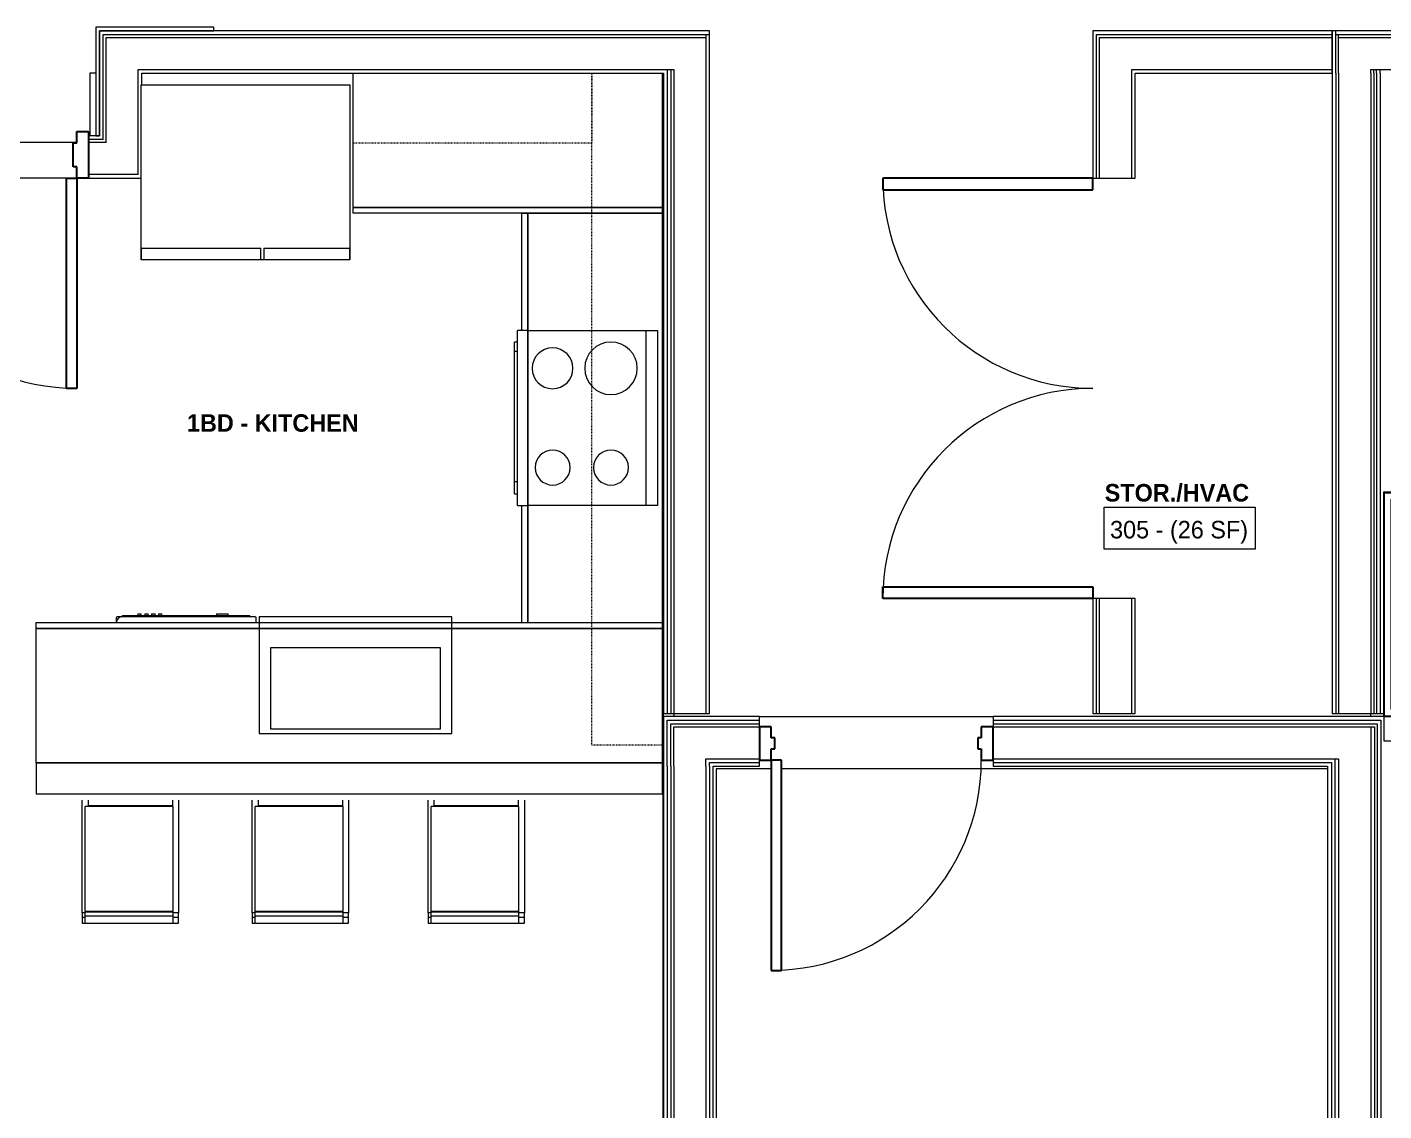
# Model space of a CAD drawing. Header units: inches. Extents: x -4093 to -1777, y 9773 to 12264.
# Drawn here: x -2750.8 to -2518.4, y 10195.6 to 10381.3 of the extents above; entities that cross this region are included whole.
import ezdxf

# ---------------------------------------------------------------- set-up
doc = ezdxf.new("R2010")
doc.units = ezdxf.units.IN
doc.header["$MEASUREMENT"] = 0
doc.linetypes.add('Dash', pattern=[0.25, 0.125, -0.125])
for name, color, linetype, lineweight in [('0-1', 7, 'Continuous', 5), ('0-2', 7, 'Continuous', 9), ('0-3', 8, 'Continuous', 9), ('A-AREA-IDEN', 2, 'Continuous', 9), ('A-DOOR-1', 7, 'Continuous', 9), ('A-DOOR-2', 10, 'Continuous', 30), ('A-DOOR-FRAM-1', 10, 'Continuous', 30), ('A-FLOR-1', 7, 'Continuous', 9), ('A-FLOR-2', 192, 'Continuous', 9), ('A-WALL-1', 7, 'Continuous', 9), ('A-WALL-2', 250, 'Continuous', 18), ('I-FURN-1', 7, 'Continuous', 9), ('I-WALL-1', 7, 'Continuous', 9), ('P-SANR-FIXT-1', 7, 'Continuous', 9), ('Q-CASE-1', 7, 'Continuous', 9), ('Q-CASE-HDLN-1', 7, 'Dash', 9), ('Q-SPCQ-1', 7, 'Continuous', 9)]:
    doc.layers.add(name, color=color, linetype=linetype, lineweight=lineweight)
doc.styles.add('Century Gothic_1', font='ufonts.com_century-gothic.ttf', dxfattribs={"height": 3})
doc.styles.add('Century Gothic_B', font='GOTHICB.TTF', dxfattribs={"height": 3})

# ---------------------------------------------------------------- blocks, each defined once
blk = doc.blocks.new('Bar_Stool_6722_1_ - Bar_Stool_6722_1_-1372833-BACKGROUND - 3RD FLOOR')
at = {"layer": 'I-FURN-1'}
for p, q in [((1, 0), (0, 0)), ((0, 0), (0, -0.98)), ((0, -0.98), (1, -0.98)), ((0, -0.98), (0, -1.78)), ((0, -1.78), (1, -1.78)), ((0, -17.72), (0, -1.78)), ((1, -1.24), (1, 0)), ((16, 0), (1, 0)), ((1, -1.91), (1, -1.24)), ((16, -1.24), (1, -1.24)), ((1, -1.91), (16, -1.91)), ((1, -2.03), (1, -1.91)), ((1, -17.63), (1, -2.03)), ((1, -2.03), (16, -2.03)), ((16.5, 0), (16, 0)), ((16, 0), (16, -1.24)), ((16, -0.98), (16.5, -0.98)), ((16, -1.24), (16, -1.91)), ((16, -1.78), (16.5, -1.78)), ((16, -1.91), (16, -2.03)), ((16, -2.03), (16, -17.63)), ((16.5, -0.98), (16.5, 0)), ((16.5, -1.78), (16.5, -0.98)), ((16.5, -1.78), (16.5, -17.72)), ((0, -19.21), (0, -17.72)), ((1, -19.89), (1, -17.63)), ((16, -17.63), (16, -19.89)), ((16.5, -17.72), (16.5, -19.21)), ((0, -21.1), (0, -19.21)), ((1, -19.99), (1, -19.89)), ((1, -19.99), (1, -20.06)), ((1, -20), (16, -20)), ((1, -20.06), (1, -20.14)), ((15.5, -20.14), (1, -20.14)), ((1, -20.14), (1, -21.1)), ((15.5, -20.06), (15.5, -19.99)), ((15.5, -20.14), (15.5, -20.06)), ((15.5, -21.1), (15.5, -20.14)), ((16, -19.89), (16, -19.99)), ((16.5, -19.21), (16.5, -21.1))]:
    blk.add_line(p, q, dxfattribs=at)
blk = doc.blocks.new('OD_CW_Upper Cabinet - OD_CW_Upper Cabinet-4366989-BACKGROUND - 3RD FLOOR')
at = {"layer": 'Q-CASE-HDLN-1'}
for p, q in [((0.74, -24), (0.74, -12)), ((0.74, -12), (115.86, -12)), ((115.86, -12), (115.86, -24)), ((115.86, -24), (0.74, -24))]:
    blk.add_line(p, q, dxfattribs=at)
blk = doc.blocks.new('OD_CW_Base Cabinet - OD_CW_Base Cabinet-4365926-BACKGROUND - 3RD FLOOR')
at = {"layer": 'Q-CASE-1'}
for p, q in [((0.74, 0), (20.8, 0)), ((0.74, 0), (20.8, 0)), ((20.8, -1), (0.74, -1)), ((0.74, -1), (20.8, -1)), ((50.8, 0), (70.86, 0)), ((50.8, 0), (70.86, 0)), ((70.86, -1), (50.8, -1)), ((50.8, -1), (70.86, -1)), ((70.86, 0), (70.86, -24)), ((70.86, 0), (70.86, -1)), ((70.86, -1), (70.86, -24)), ((70.86, -24), (0.74, -24)), ((70.86, -24), (0.74, -24))]:
    blk.add_line(p, q, dxfattribs=at)
blk = doc.blocks.new('OD_CW_Base Cabinet - OD_CW_Base Cabinet-4365927-BACKGROUND - 3RD FLOOR')
at = {"layer": 'Q-CASE-1'}
for p, q in [((0.74, 0), (107.93, 0)), ((0.74, -24), (0.74, 0)), ((107.93, 0), (107.93, -24)), ((107.93, -24), (0.74, -24))]:
    blk.add_line(p, q, dxfattribs=at)
blk = doc.blocks.new('OD_CW_Upper Cabinet - OD_CW_Upper Cabinet-4366990-BACKGROUND - 3RD FLOOR')
at = {"layer": 'Q-CASE-HDLN-1'}
for p, q in [((0.74, -24), (0.74, -12)), ((0.74, -12), (41.64, -12)), ((41.64, -12), (41.64, -24)), ((41.64, -24), (0.74, -24))]:
    blk.add_line(p, q, dxfattribs=at)
blk = doc.blocks.new('OD_CW_Base Cabinet - OD_CW_Base Cabinet-4365928-BACKGROUND - 3RD FLOOR')
at = {"layer": 'Q-CASE-1'}
for p, q in [((0.74, -24), (0.74, 0)), ((0.74, 0), (53.64, 0)), ((0.74, -1), (0.74, 0)), ((0.74, 0), (53.64, 0)), ((53.64, -1), (0.74, -1)), ((0.74, -24), (0.74, -1)), ((0.74, -1), (53.64, -1)), ((53.64, 0), (53.64, -24)), ((53.64, 0), (53.64, -1)), ((53.64, -1), (53.64, -24))]:
    blk.add_line(p, q, dxfattribs=at)
blk = doc.blocks.new('Refrigerator_-_Side-by-Side_6047 - 36_ X 30_-1372843-BACKGROUND - 3RD FLOOR')
at = {"layer": 'Q-SPCQ-1'}
for p, q in [((-17.88, 15.58), (17.87, 15.58)), ((-17.88, -14.42), (-17.88, 15.58)), ((-17.88, 15.58), (-3.13, 15.58)), ((-17.88, 15.58), (-17.88, 13.58)), ((-3.13, 13.58), (-3.13, 15.58)), ((-2.63, 15.58), (17.87, 15.58)), ((-2.63, 15.58), (-2.63, 13.58)), ((17.87, 15.58), (17.87, -14.42)), ((17.87, 13.58), (17.87, 15.58)), ((-3.13, 13.58), (-17.88, 13.58)), ((17.87, 13.58), (-2.63, 13.58)), ((17.87, -14.42), (-17.88, -14.42))]:
    blk.add_line(p, q, dxfattribs=at)
blk = doc.blocks.new('The Shower - The Shower-4050272-BACKGROUND - 3RD FLOOR')
at = {"layer": 'P-SANR-FIXT-1'}
for p, q in [((0, -0.5), (38.5, -0.5)), ((0, -39.25), (0, -0.5)), ((0.12, -39.25), (0.12, -0.63)), ((0.12, -0.63), (38.38, -0.63)), ((1.25, -39.25), (1.25, -1.75)), ((1.25, -1.75), (37.25, -1.75)), ((1.38, -2.26), (1.37, -2.28)), ((1.42, -2.2), (1.4, -2.23)), ((1.58, -2.01), (1.51, -2.08)), ((1.73, -1.9), (1.7, -1.92)), ((2.01, -1.78), (1.93, -1.8)), ((2.25, -1.77), (2.25, -1.75)), ((36.25, -1.77), (2.25, -1.77)), ((36.25, -1.77), (36.25, -1.75)), ((36.57, -1.8), (36.49, -1.78)), ((36.8, -1.92), (36.77, -1.9)), ((36.99, -2.08), (36.92, -2.01)), ((37.1, -2.23), (37.08, -2.2)), ((37.13, -2.28), (37.12, -2.26)), ((37.25, -1.75), (37.25, -17.52)), ((38.38, -0.63), (38.38, -39.25)), ((38.5, -0.5), (38.5, -39.25)), ((1.3, -2.43), (1.28, -2.51)), ((2.2, -32.27), (2.2, -2.75)), ((36.25, -2.7), (2.25, -2.7)), ((36.3, -18.11), (36.3, -2.75)), ((37.22, -2.51), (37.2, -2.43)), ((36.3, -32.27), (36.3, -18.89)), ((37.25, -19.48), (37.25, -39.25)), ((1.62, -32.27), (1.62, -38.13)), ((36.75, -32.38), (1.75, -32.38)), ((1.75, -32.38), (1.75, -38)), ((2.2, -32.27), (36.3, -32.27)), ((36.75, -38), (36.75, -32.38)), ((36.88, -38.13), (36.88, -32.27)), ((0.12, -39.25), (0, -39.25)), ((0.12, -39.25), (1.25, -39.25)), ((1.25, -38.75), (37.25, -38.75)), ((1.25, -39.25), (1.25, -38.75)), ((37.25, -39.25), (1.25, -39.25)), ((1.62, -38.13), (36.88, -38.13)), ((1.75, -38), (36.75, -38)), ((37.25, -38.75), (37.25, -39.25)), ((37.25, -39.25), (38.38, -39.25)), ((38.5, -39.25), (38.38, -39.25))]:
    blk.add_line(p, q, dxfattribs=at)
blk.add_circle((19.25, -19), 1.5, dxfattribs=at)
for centre, radius, start, end in [((2.25, -2.75), 1, 90, 180), ((36.25, -2.75), 1, 0, 90), ((2.2, -35.56), 0.125, 0, 180), ((2.2, -35.56), 0.125, 180, 0), ((36.3, -35.56), 0.125, 0, 180), ((36.3, -35.56), 0.125, 180, 0)]:
    blk.add_arc(centre, radius, start, end, dxfattribs=at)
for centre, start_param, end_param in [((2.2, -32.28), 1.570796, 3.141593), ((36.3, -32.28), 0, 1.570796)]:
    blk.add_ellipse(centre, major_axis=(0.95, 0), ratio=0.019505, start_param=start_param, end_param=end_param, dxfattribs=at)
for points, knots in [([(2.25, -1.77), (2.18, -1.77), (2.05, -1.78), (1.8, -1.86), (1.52, -2.04), (1.34, -2.32), (1.26, -2.57), (1.25, -2.7), (1.25, -2.77)], [0, 0, 0, 0, 0.125, 0.25, 0.5, 0.75, 0.875, 1, 1, 1, 1]), ([(1.38, -2.25), (1.41, -2.21), (1.47, -2.12), (1.54, -2.04), (1.59, -2)], [-0.6665731, -0.6665731, -0.6665731, -0.6665731, -0.5714286, -0.4611793, -0.4611793, -0.4611793, -0.4611793]), ([(1.75, -1.88), (1.77, -1.87), (1.86, -1.82), (2.03, -1.77), (2.17, -1.75), (2.25, -1.75)], [-0.3333068, -0.3333068, -0.3333068, -0.3333068, -0.2857143, -0.1428571, 0, 0, 0, 0]), ([(36.25, -1.75), (36.31, -1.75), (36.42, -1.76), (36.59, -1.8), (36.7, -1.85), (36.75, -1.88)], [-1, -1, -1, -1, -0.8928571, -0.7857143, -0.6666667, -0.6666667, -0.6666667, -0.6666667]), ([(37.25, -2.77), (37.25, -2.7), (37.24, -2.57), (37.16, -2.32), (36.98, -2.04), (36.7, -1.86), (36.45, -1.78), (36.32, -1.77), (36.25, -1.77)], [0, 0, 0, 0, 0.125, 0.25, 0.5, 0.75, 0.875, 1, 1, 1, 1]), ([(36.75, -1.88), (36.79, -1.91), (36.89, -1.97), (36.97, -2.05), (37.01, -2.1)], [-0.6665731, -0.6665731, -0.6665731, -0.6665731, -0.5714286, -0.4475924, -0.4475924, -0.4475924, -0.4475924]), ([(37.12, -2.25), (37.13, -2.27), (37.16, -2.33), (37.18, -2.38), (37.19, -2.42)], [-0.3333068, -0.3333068, -0.3333068, -0.3333068, -0.2857143, -0.2174647, -0.2174647, -0.2174647, -0.2174647]), ([(2.25, -2.7), (2.24, -2.7), (2.24, -2.7), (2.23, -2.7), (2.22, -2.71), (2.22, -2.71), (2.21, -2.72), (2.21, -2.73), (2.2, -2.74), (2.2, -2.74), (2.2, -2.75), (2.2, -2.75)], [-1, -1, -1, -1, -0.833333, -0.75, -0.666667, -0.583333, -0.416667, -0.333333, -0.208333, -0.083333, 0, 0, 0, 0]), ([(36.3, -2.75), (36.3, -2.74), (36.3, -2.74), (36.3, -2.73), (36.29, -2.72), (36.29, -2.72), (36.28, -2.71), (36.27, -2.71), (36.26, -2.7), (36.26, -2.7), (36.25, -2.7), (36.25, -2.7)], [-1, -1, -1, -1, -0.833333, -0.75, -0.666667, -0.583333, -0.416667, -0.333333, -0.208333, -0.083333, 0, 0, 0, 0])]:
    blk.add_open_spline(points, degree=3, knots=knots, dxfattribs=at)
for points in [[(1.35, -2.32), (1.36, -2.3), (1.37, -2.27), (1.38, -2.25)], [(1.63, -1.97), (1.67, -1.94), (1.71, -1.91), (1.75, -1.88)], [(2.25, -2.7), (2.25, -2.62), (2.25, -2.45), (2.25, -2.22), (2.25, -2.03), (2.25, -1.88), (2.25, -1.82), (2.25, -1.8)], [(36.25, -2.7), (36.25, -2.62), (36.25, -2.45), (36.25, -2.22), (36.25, -2.03), (36.25, -1.88), (36.25, -1.82), (36.25, -1.8)], [(37.04, -2.14), (37.07, -2.18), (37.09, -2.21), (37.12, -2.25)], [(1.25, -2.75), (1.25, -2.74), (1.25, -2.72), (1.25, -2.71)], [(2.2, -2.75), (2.12, -2.75), (1.95, -2.75), (1.72, -2.75), (1.52, -2.76), (1.37, -2.76), (1.27, -2.76), (1.25, -2.77), (1.25, -2.77)], [(36.3, -2.75), (36.38, -2.75), (36.55, -2.75), (36.78, -2.75), (36.98, -2.76), (37.13, -2.76), (37.23, -2.76), (37.25, -2.77), (37.25, -2.77)], [(37.25, -2.67), (37.25, -2.7), (37.25, -2.72), (37.25, -2.75)]]:
    blk.add_open_spline(points, degree=3, dxfattribs=at)
blk = doc.blocks.new('Dishwasher_15404 - 34_ counter-547918-BACKGROUND - 3RD FLOOR')
at = {"layer": 'Q-SPCQ-1'}
for p, q in [((23.68, 24), (22.88, 24)), ((23.87, 22.93), (23.87, 23.8)), ((23.87, 0.2), (23.87, 22.93)), ((23.87, 22.91), (24.12, 22.91)), ((24.12, 22.91), (24.12, 1.09)), ((24.37, 20.28), (24.12, 20.28)), ((24.12, 19.69), (24.37, 19.69)), ((24.37, 19.1), (24.12, 19.1)), ((24.37, 19.1), (24.37, 18.51)), ((24.37, 20.28), (24.37, 19.69)), ((24.12, 18.51), (24.37, 18.51)), ((24.37, 17.92), (24.12, 17.92)), ((24.12, 17.33), (24.37, 17.33)), ((24.37, 16.74), (24.12, 16.74)), ((24.37, 17.92), (24.37, 17.33)), ((24.37, 16.74), (24.37, 16.15)), ((24.12, 16.15), (24.37, 16.15)), ((24.37, 6.79), (24.12, 6.79)), ((24.12, 4.82), (24.37, 4.82)), ((24.37, 6.79), (24.37, 5.81)), ((24.37, 5.81), (24.37, 4.82)), ((23.87, 1.09), (24.12, 1.09)), ((22.88, 0), (23.68, 0))]:
    blk.add_line(p, q, dxfattribs=at)
for centre, radius, start, end in [((22.8, 22.93), 1.07, 360, 86.115), ((23.68, 23.8), 0.197, 0, 90), ((23.68, 0.2), 0.197, 270, 360), ((23.68, 0.2), 0.197, 285, 345)]:
    blk.add_arc(centre, radius, start, end, dxfattribs=at)
blk = doc.blocks.new('Range - 24_ x 30_-2320547-BACKGROUND - 3RD FLOOR')
at = {"layer": 'Q-SPCQ-1'}
for p, q in [((0, 22), (0, 24)), ((0, 24), (30, 24)), ((30, 24), (30, 22)), ((0, 1.75), (0, 22)), ((0, 22), (30, 22)), ((30, 22), (30, 1.75)), ((30, 1.75), (0, 1.75)), ((0, 1.75), (30, 1.75)), ((0, 1.75), (0, 0)), ((30, 0), (30, 1.75)), ((30, 0), (0, 0)), ((2, 0), (2, -0.5)), ((3.61, -0.5), (2, -0.5)), ((3.61, 0), (3.61, -0.5)), ((25.87, -0.5), (3.61, -0.5)), ((25.87, -0.5), (25.87, 0)), ((28, -0.5), (25.87, -0.5)), ((28, -0.5), (28, 0))]:
    blk.add_line(p, q, dxfattribs=at)
for centre, radius, start, end in [((6.5, 16), 4.5, 0, 180), ((23.5, 16), 3, 0, 180), ((6.5, 16), 4.5, 180, 360), ((23.5, 16), 3, 180, 360), ((6.5, 6), 3.5, 0, 180), ((23.5, 6), 3, 0, 180), ((6.5, 6), 3.5, 180, 360), ((23.5, 6), 3, 180, 360)]:
    blk.add_arc(centre, radius, start, end, dxfattribs=at)
blk = doc.blocks.new('Stainless Steel Farmhous Kitchen Sink - Stainless Steel Farmhous Kitchen Sink-2443921-BACKGROUND - 3RD FLOOR')
at = {"layer": 'P-SANR-FIXT-1'}
for p, q in [((0, -2.25), (-33, -2.25)), ((-33, -2.25), (-33, -22.2)), ((0, -22.2), (0, -2.25)), ((-31, -16.96), (-31, -3)), ((-31, -3), (-2, -3)), ((-2, -3), (-2, -16.96)), ((-2, -16.96), (-31, -16.96)), ((-33, -22.2), (0, -22.2))]:
    blk.add_line(p, q, dxfattribs=at)
blk = doc.blocks.new('CTR - 1st Phase - Unit Layouts_rvt-1-BACKGROUND - 3RD FLOOR')
at = {"layer": 'A-FLOR-1'}
for p, q in [((-2738.99, 10373.41), (-2740.02, 10373.41)), ((-2740.02, 10373.41), (-2740.02, 10362.66)), ((-2641.82, 10017.71), (-2641.82, 10373.41)), ((-2743.99, 10355.41), (-2778.24, 10355.41))]:
    blk.add_line(p, q, dxfattribs=at)
at = {"layer": 'A-WALL-1'}
for p, q in [((-2518.37, 10263.16), (-2518.37, 10259.66)), ((-2518.37, 10259.66), (-2518.37, 10259.04)), ((-2518.37, 10259.04), (-2479, 10259.04)), ((-2749.2, 10255.29), (-2642.01, 10255.29)), ((-2749.2, 10255.29), (-2749.2, 10249.91)), ((-2642.01, 10255.29), (-2642.01, 10249.91)), ((-2642.01, 10249.91), (-2749.2, 10249.91))]:
    blk.add_line(p, q, dxfattribs=at)
at = {"layer": 'Q-CASE-1'}
for p, q in [((-2749.2, 10278.29), (-2749.2, 10279.29)), ((-2749.2, 10279.29), (-2642.01, 10279.29)), ((-2749.2, 10255.29), (-2749.2, 10278.29)), ((-2749.2, 10278.29), (-2642.01, 10278.29)), ((-2642.01, 10278.29), (-2749.2, 10278.29)), ((-2642.01, 10279.29), (-2642.01, 10278.29)), ((-2642.01, 10278.29), (-2642.01, 10255.29)), ((-2642.01, 10255.29), (-2749.2, 10255.29))]:
    blk.add_line(p, q, dxfattribs=at)
at = {"layer": '0-2'}
for name, p, rotation in [('Refrigerator_-_Side-by-Side_6047 - 36_ X 30_-1372843-BACKGROUND - 3RD FLOOR', (-2713.35, 10356.99), 180), ('OD_CW_Upper Cabinet - OD_CW_Upper Cabinet-4366990-BACKGROUND - 3RD FLOOR', (-2653.27, 10349.41), 180), ('OD_CW_Base Cabinet - OD_CW_Base Cabinet-4365928-BACKGROUND - 3RD FLOOR', (-2641.27, 10349.41), 180), ('OD_CW_Upper Cabinet - OD_CW_Upper Cabinet-4366989-BACKGROUND - 3RD FLOOR', (-2666.01, 10257.55), 90.00000000000365), ('OD_CW_Base Cabinet - OD_CW_Base Cabinet-4365926-BACKGROUND - 3RD FLOOR', (-2666.01, 10278.55), 89.99999999999937), ('Range - 24_ x 30_-2320547-BACKGROUND - 3RD FLOOR', (-2666.76, 10329.35), 270.0000000000008), ('The Shower - The Shower-4050272-BACKGROUND - 3RD FLOOR', (-2518.87, 10263.16), 89.99999999991975), ('Dishwasher_15404 - 34_ counter-547918-BACKGROUND - 3RD FLOOR', (-2711.51, 10256.41), 90.00000000000098), ('Stainless Steel Farmhous Kitchen Sink - Stainless Steel Farmhous Kitchen Sink-2443921-BACKGROUND - 3RD FLOOR', (-2711.01, 10258.06), 180), ('Bar_Stool_6722_1_ - Bar_Stool_6722_1_-1372833-BACKGROUND - 3RD FLOOR', (-2724.81, 10227.79), 180), ('Bar_Stool_6722_1_ - Bar_Stool_6722_1_-1372833-BACKGROUND - 3RD FLOOR', (-2695.69, 10227.79), 180), ('Bar_Stool_6722_1_ - Bar_Stool_6722_1_-1372833-BACKGROUND - 3RD FLOOR', (-2665.57, 10227.79), 180)]:
    blk.add_blockref(name, p, dxfattribs=dict(at, rotation=rotation))
blk.add_blockref('OD_CW_Base Cabinet - OD_CW_Base Cabinet-4365927-BACKGROUND - 3RD FLOOR', (-2749.94, 10279.29), dxfattribs=at)
blk = doc.blocks.new('HOLLOW METAL - DOUBLE - HM - METAL LEAF - 20 MIN_ - 6-0 x 6-8-2194249-BACKGROUND - 3RD FLOOR')
at = {"layer": 'A-DOOR-1'}
for centre, start, end in [((-36, -3.625), 270, 0), ((36, -3.625), 180, 270)]:
    blk.add_arc(centre, 36, start, end, dxfattribs=at)
at = {"layer": 'A-DOOR-2'}
for p, q in [((-34, -3.625), (-36, -3.625)), ((-36, -3.625), (-36, -39.625)), ((-34, -39.625), (-34, -3.625)), ((34, -3.625), (36, -3.625)), ((34, -39.625), (34, -3.625)), ((36, -3.625), (36, -39.625)), ((-36, -39.625), (-34, -39.625)), ((36, -39.625), (34, -39.625))]:
    blk.add_line(p, q, dxfattribs=at)
blk = doc.blocks.new('HOLLOW METAL - UNIT DOOR-2191977-BACKGROUND - 3RD FLOOR')
at = {"layer": 'A-DOOR-1'}
blk.add_arc((18, -3.875), 36, 180, 270, dxfattribs=at)
at = {"layer": 'A-DOOR-2'}
for p, q in [((16.25, -3.875), (18, -3.875)), ((16.25, -39.875), (16.25, -3.875)), ((18, -3.875), (18, -39.875)), ((18, -39.875), (16.25, -39.875))]:
    blk.add_line(p, q, dxfattribs=at)
at = {"layer": 'A-DOOR-FRAM-1'}
for p, q in [((-20, 4.125), (-18, 4.125)), ((-20, -3.875), (-20, 4.125)), ((-18, 4.125), (-18, 2.1875)), ((18, 4.125), (20, 4.125)), ((18, 2.1875), (18, 4.125)), ((20, 4.125), (20, -3.875)), ((-18, 2.1875), (-17.375, 2.1875)), ((-17.375, 2.1875), (-17.375, -1.9375)), ((17.375, 2.1875), (18, 2.1875)), ((17.375, -1.9375), (17.375, 2.1875)), ((-18, -1.9375), (-18, -3.875)), ((-17.375, -1.9375), (-18, -1.9375)), ((18, -1.9375), (17.375, -1.9375)), ((18, -3.875), (18, -1.9375)), ((-18, -3.875), (-20, -3.875)), ((20, -3.875), (18, -3.875))]:
    blk.add_line(p, q, dxfattribs=at)
blk = doc.blocks.new('CTR - 1st Phase - Common Walls_rvt-1-BACKGROUND - 3RD FLOOR')
at = {"layer": 'A-WALL-2'}
for p, q in [((-2526.62, 10380.04), (-2526.62, 10380.66)), ((-2737.74, 10380.04), (-2737.24, 10380.04)), ((-2737.74, 10362.04), (-2737.74, 10380.04)), ((-2737.24, 10380.04), (-2731.11, 10380.04)), ((-2737.24, 10379.54), (-2731.74, 10379.54)), ((-2737.24, 10361.54), (-2737.24, 10379.54)), ((-2731.74, 10379.54), (-2731.11, 10379.54)), ((-2731.11, 10380.04), (-2641.75, 10380.04)), ((-2731.11, 10379.54), (-2641.75, 10379.54)), ((-2641.75, 10380.04), (-2634.5, 10380.04)), ((-2641.75, 10379.54), (-2640, 10379.54)), ((-2640, 10379.54), (-2634.5, 10379.54)), ((-2634.5, 10380.04), (-2634.5, 10379.54)), ((-2634.5, 10380.04), (-2633.87, 10380.04)), ((-2634.5, 10380.04), (-2634.5, 10379.54)), ((-2634.5, 10379.54), (-2634.5, 10263.71)), ((-2567.57, 10379.54), (-2567.57, 10380.04)), ((-2567.57, 10380.04), (-2527.25, 10380.04)), ((-2567.57, 10373.41), (-2567.57, 10379.54)), ((-2567.07, 10374.04), (-2567.07, 10379.54)), ((-2567.07, 10379.54), (-2527.25, 10379.54)), ((-2526.62, 10373.41), (-2526.62, 10380.04)), ((-2526.62, 10380.04), (-2526.12, 10380.04)), ((-2526.62, 10380.04), (-2526.12, 10380.04)), ((-2526.12, 10379.54), (-2526.12, 10380.04)), ((-2526.12, 10380.04), (-2510.46, 10380.04)), ((-2526.12, 10374.04), (-2526.12, 10379.54)), ((-2526.12, 10379.54), (-2509.96, 10379.54)), ((-2731.74, 10374.04), (-2731.11, 10374.04)), ((-2731.74, 10356.04), (-2731.74, 10374.04)), ((-2731.11, 10374.04), (-2641.75, 10374.04)), ((-2641.75, 10374.04), (-2641.12, 10374.04)), ((-2641.12, 10374.04), (-2641.12, 10263.71)), ((-2641.12, 10374.04), (-2640.5, 10374.04)), ((-2640.5, 10374.04), (-2640.5, 10263.71)), ((-2640.5, 10374.04), (-2640, 10374.04)), ((-2640, 10374.04), (-2640, 10263.71)), ((-2567.07, 10373.41), (-2567.07, 10374.04)), ((-2561.57, 10373.41), (-2561.57, 10374.04)), ((-2561.57, 10374.04), (-2527.25, 10374.04)), ((-2526.12, 10373.41), (-2526.12, 10374.04)), ((-2520.62, 10373.41), (-2520.62, 10374.04)), ((-2520.62, 10374.04), (-2520.12, 10374.04)), ((-2520.62, 10374.04), (-2520.12, 10374.04)), ((-2520.12, 10373.41), (-2520.12, 10374.04)), ((-2520.12, 10374.04), (-2519.62, 10374.04)), ((-2520.12, 10374.04), (-2519.62, 10374.04)), ((-2519.62, 10373.41), (-2519.62, 10374.04)), ((-2519.62, 10374.04), (-2519, 10374.04)), ((-2519.62, 10374.04), (-2519, 10374.04)), ((-2519, 10373.41), (-2519, 10374.04)), ((-2519, 10374.04), (-2504.46, 10374.04)), ((-2567.57, 10355.41), (-2567.57, 10373.41)), ((-2567.07, 10355.41), (-2567.07, 10373.41)), ((-2561.57, 10355.41), (-2561.57, 10373.41)), ((-2526.62, 10373.41), (-2526.62, 10263.71)), ((-2526.12, 10373.41), (-2526.12, 10263.71)), ((-2520.62, 10373.41), (-2520.62, 10263.71)), ((-2520.12, 10373.41), (-2520.12, 10263.71)), ((-2519.62, 10373.41), (-2519.62, 10263.71)), ((-2519, 10373.41), (-2519, 10263.71)), ((-2738.36, 10362.04), (-2740.24, 10362.04)), ((-2737.74, 10362.04), (-2738.36, 10362.04)), ((-2738.36, 10361.54), (-2740.24, 10361.54)), ((-2737.74, 10361.54), (-2738.36, 10361.54)), ((-2737.24, 10361.54), (-2737.74, 10361.54)), ((-2738.36, 10356.04), (-2740.24, 10356.04)), ((-2737.24, 10356.04), (-2738.36, 10356.04)), ((-2731.74, 10356.04), (-2737.24, 10356.04)), ((-2567.57, 10263.71), (-2567.57, 10283.41)), ((-2567.07, 10263.71), (-2567.07, 10283.41)), ((-2561.57, 10263.71), (-2561.57, 10283.41))]:
    blk.add_line(p, q, dxfattribs=at)
at = {"layer": 'I-WALL-1'}
for p, q in [((-2738.99, 10381.29), (-2738.99, 10362.66)), ((-2738.36, 10381.29), (-2738.99, 10381.29)), ((-2718.77, 10381.29), (-2738.36, 10381.29)), ((-2738.36, 10380.66), (-2738.36, 10362.66)), ((-2737.74, 10380.66), (-2738.36, 10380.66)), ((-2738.36, 10380.66), (-2718.77, 10380.66)), ((-2738.36, 10362.66), (-2738.36, 10380.66)), ((-2731.11, 10380.66), (-2737.74, 10380.66)), ((-2641.75, 10380.66), (-2731.11, 10380.66)), ((-2718.77, 10380.66), (-2718.77, 10381.29)), ((-2633.87, 10380.66), (-2641.75, 10380.66)), ((-2633.87, 10380.04), (-2633.87, 10380.66)), ((-2527.25, 10380.66), (-2568.2, 10380.66)), ((-2568.2, 10380.66), (-2568.2, 10380.04)), ((-2527.25, 10373.41), (-2527.25, 10380.66)), ((-2526.62, 10380.66), (-2527.25, 10380.66)), ((-2527.25, 10380.66), (-2527.25, 10373.41)), ((-2511.08, 10380.66), (-2526.62, 10380.66)), ((-2633.87, 10263.71), (-2633.87, 10380.04)), ((-2568.2, 10380.04), (-2568.2, 10373.41)), ((-2731.11, 10373.41), (-2641.75, 10373.41)), ((-2731.11, 10371.41), (-2731.11, 10373.41)), ((-2641.75, 10373.41), (-2641.75, 10263.71)), ((-2568.2, 10373.41), (-2568.2, 10355.41)), ((-2560.95, 10355.41), (-2560.95, 10373.41)), ((-2560.95, 10373.41), (-2527.25, 10373.41)), ((-2527.25, 10373.41), (-2527.25, 10263.71)), ((-2738.36, 10362.66), (-2740.24, 10362.66)), ((-2738.99, 10362.66), (-2738.36, 10362.66)), ((-2740.24, 10355.41), (-2738.36, 10355.41)), ((-2738.36, 10355.41), (-2731.74, 10355.41)), ((-2731.74, 10355.41), (-2731.22, 10355.41)), ((-2568.2, 10355.41), (-2560.95, 10355.41)), ((-2568.2, 10283.41), (-2568.2, 10263.71)), ((-2560.95, 10283.41), (-2568.2, 10283.41)), ((-2560.95, 10263.71), (-2560.95, 10283.41)), ((-2641.75, 10263.71), (-2633.87, 10263.71)), ((-2568.2, 10263.71), (-2560.95, 10263.71)), ((-2527.25, 10263.71), (-2518.37, 10263.71))]:
    blk.add_line(p, q, dxfattribs=at)
at = {"layer": '0-3'}
blk.add_blockref('HOLLOW METAL - UNIT DOOR-2191977-BACKGROUND - 3RD FLOOR', (-2760.24, 10359.29), dxfattribs=at)
at = {"layer": '0-3', "rotation": 270.0000000000042}
blk.add_blockref('HOLLOW METAL - DOUBLE - HM - METAL LEAF - 20 MIN_ - 6-0 x 6-8-2194249-BACKGROUND - 3RD FLOOR', (-2564.57, 10319.41), dxfattribs=at)
blk = doc.blocks.new('HOLLOW METAL - STAIR DOOR 3-0 x 6-8-2686441-BACKGROUND - 3RD FLOOR')
at = {"layer": 'A-DOOR-1'}
blk.add_arc((18, 3.5), 36, 90, 180, dxfattribs=at)
at = {"layer": 'A-DOOR-2'}
for p, q in [((18, 39.5), (16.25, 39.5)), ((16.25, 39.5), (16.25, 3.5)), ((18, 3.5), (18, 39.5)), ((16.25, 3.5), (18, 3.5))]:
    blk.add_line(p, q, dxfattribs=at)
at = {"layer": 'A-DOOR-FRAM-1'}
for p, q in [((-18, 3.5), (-20, 3.5)), ((-20, 3.5), (-20, -2.25)), ((-18, 1.5625), (-18, 3.5)), ((18, 3.5), (18, 1.5625)), ((20, 3.5), (18, 3.5)), ((20, -2.25), (20, 3.5)), ((-17.375, 1.5625), (-18, 1.5625)), ((-17.375, -0.3125), (-17.375, 1.5625)), ((18, 1.5625), (17.375, 1.5625)), ((17.375, 1.5625), (17.375, -0.3125)), ((-20, -2.25), (-18, -2.25)), ((-18, -2.25), (-18, -0.3125)), ((-18, -0.3125), (-17.375, -0.3125)), ((17.375, -0.3125), (18, -0.3125)), ((18, -0.3125), (18, -2.25)), ((18, -2.25), (20, -2.25))]:
    blk.add_line(p, q, dxfattribs=at)
blk = doc.blocks.new('CTR - 1st Phase -Stairs _ Elevators_rvt-1-BACKGROUND - 3RD FLOOR')
at = {"layer": 'A-FLOR-1'}
for p, q in [((-2623.32, 10254.21), (-2632.75, 10254.21)), ((-2632.75, 10254.21), (-2632.75, 10187.84)), ((-2528, 10254.21), (-2621.57, 10254.21))]:
    blk.add_line(p, q, dxfattribs=at)
at = {"layer": 'A-WALL-2'}
for p, q in [((-2641.12, 10262.59), (-2625.32, 10262.59)), ((-2641.12, 10261.96), (-2641.12, 10262.59)), ((-2641.12, 10254.71), (-2641.12, 10261.96)), ((-2640.5, 10261.96), (-2625.32, 10261.96)), ((-2640.5, 10261.46), (-2640.5, 10261.96)), ((-2585.32, 10262.59), (-2518.87, 10262.59)), ((-2585.32, 10261.96), (-2519.5, 10261.96)), ((-2519.5, 10261.96), (-2519.5, 10261.46)), ((-2518.87, 10262.59), (-2518.87, 10261.96)), ((-2518.87, 10261.96), (-2518.87, 10254.71)), ((-2640.5, 10254.71), (-2640.5, 10261.46)), ((-2640, 10261.46), (-2625.32, 10261.46)), ((-2640, 10255.96), (-2640, 10261.46)), ((-2585.32, 10261.46), (-2520.62, 10261.46)), ((-2520.62, 10261.46), (-2520, 10261.46)), ((-2520.62, 10261.46), (-2520, 10261.46)), ((-2520.62, 10261.46), (-2520.62, 10255.96)), ((-2520, 10261.46), (-2520, 10254.71)), ((-2519.5, 10261.46), (-2519.5, 10254.71)), ((-2640, 10254.71), (-2640, 10255.96)), ((-2634.5, 10255.96), (-2625.32, 10255.96)), ((-2634.5, 10255.34), (-2634.5, 10255.96)), ((-2634.5, 10254.71), (-2634.5, 10255.34)), ((-2633.87, 10255.34), (-2625.32, 10255.34)), ((-2633.87, 10254.71), (-2633.87, 10255.34)), ((-2585.32, 10255.96), (-2526.75, 10255.96)), ((-2585.32, 10255.34), (-2527.37, 10255.34)), ((-2527.37, 10255.34), (-2527.37, 10254.71)), ((-2526.75, 10255.96), (-2526.12, 10255.96)), ((-2526.75, 10255.96), (-2526.12, 10255.96)), ((-2526.75, 10255.96), (-2526.75, 10255.34)), ((-2526.75, 10255.34), (-2526.75, 10254.71)), ((-2526.12, 10255.96), (-2526.12, 10254.71)), ((-2520.62, 10255.96), (-2520.62, 10254.71)), ((-2641.12, 10254.71), (-2641.12, 10017.09)), ((-2640.5, 10254.71), (-2640.5, 10017.09)), ((-2640, 10254.71), (-2640, 10017.09)), ((-2634.5, 10254.71), (-2634.5, 10017.09)), ((-2633.87, 10254.71), (-2633.87, 10017.09)), ((-2527.37, 10254.71), (-2527.37, 10017.09)), ((-2526.75, 10254.71), (-2526.75, 10017.09)), ((-2526.12, 10254.71), (-2526.12, 10017.09)), ((-2520.62, 10254.71), (-2520.62, 10017.09)), ((-2520, 10254.71), (-2520, 10017.09)), ((-2519.5, 10254.71), (-2519.5, 10017.09)), ((-2518.87, 10254.71), (-2518.87, 10017.09))]:
    blk.add_line(p, q, dxfattribs=at)
at = {"layer": 'I-WALL-1'}
for p, q in [((-2625.32, 10263.21), (-2641.75, 10263.21)), ((-2641.75, 10263.21), (-2641.75, 10262.59)), ((-2641.75, 10262.59), (-2641.75, 10254.71)), ((-2625.32, 10261.46), (-2625.32, 10263.21)), ((-2518.37, 10263.21), (-2585.32, 10263.21)), ((-2585.32, 10263.21), (-2585.32, 10261.46)), ((-2625.32, 10254.71), (-2625.32, 10255.71)), ((-2585.32, 10255.71), (-2585.32, 10254.71)), ((-2641.75, 10254.71), (-2641.75, 10017.09)), ((-2633.25, 10254.71), (-2625.32, 10254.71)), ((-2633.25, 10017.09), (-2633.25, 10254.71)), ((-2585.32, 10254.71), (-2528, 10254.71)), ((-2528, 10254.71), (-2528, 10017.09))]:
    blk.add_line(p, q, dxfattribs=at)
at = {"layer": '0-2', "rotation": 180}
blk.add_blockref('HOLLOW METAL - STAIR DOOR 3-0 x 6-8-2686441-BACKGROUND - 3RD FLOOR', (-2605.32, 10259.21), dxfattribs=at)

msp = doc.modelspace()

# ---------------------------------------------------------------- linework, layer by layer
at = {"layer": 'A-AREA-IDEN', "flags": 128}
msp.add_lwpolyline([(-2566.27, 10299.04), (-2540.44, 10299.04), (-2540.44, 10291.88), (-2566.27, 10291.88)], close=True, dxfattribs=at)
at = {"layer": 'A-FLOR-2'}
for p, q in [((-2742.24, 10361.54), (-2778.24, 10361.54)), ((-2641.75, 10263.21), (-2641.75, 10263.71)), ((-2640, 10263.71), (-2640, 10263.21)), ((-2625.32, 10263.21), (-2585.32, 10263.21)), ((-2520.62, 10263.21), (-2520.62, 10263.71))]:
    msp.add_line(p, q, dxfattribs=at)

# ---------------------------------------------------------------- block references
at = {"layer": '0-1'}
for name in ['CTR - 1st Phase - Unit Layouts_rvt-1-BACKGROUND - 3RD FLOOR', 'CTR - 1st Phase - Common Walls_rvt-1-BACKGROUND - 3RD FLOOR', 'CTR - 1st Phase -Stairs _ Elevators_rvt-1-BACKGROUND - 3RD FLOOR']:
    msp.add_blockref(name, (0, 0), dxfattribs=at)

# ---------------------------------------------------------------- texts
at = {"layer": 'A-AREA-IDEN', "char_height": 3, "attachment_point": 1}
for s, insert, width, style in [('1BD - KITCHEN', (-2723.38, 10314.98), 35.451, 'Century Gothic_B'), ('STOR./HVAC', (-2566.19, 10303.03), 31.007, 'Century Gothic_B'), ('305 - (26 SF)', (-2565.27, 10296.71), 28.785, 'Century Gothic_1')]:
    msp.add_mtext(s, dxfattribs=dict(at, insert=insert, width=width, style=style))

doc.saveas('drawing.dxf')
